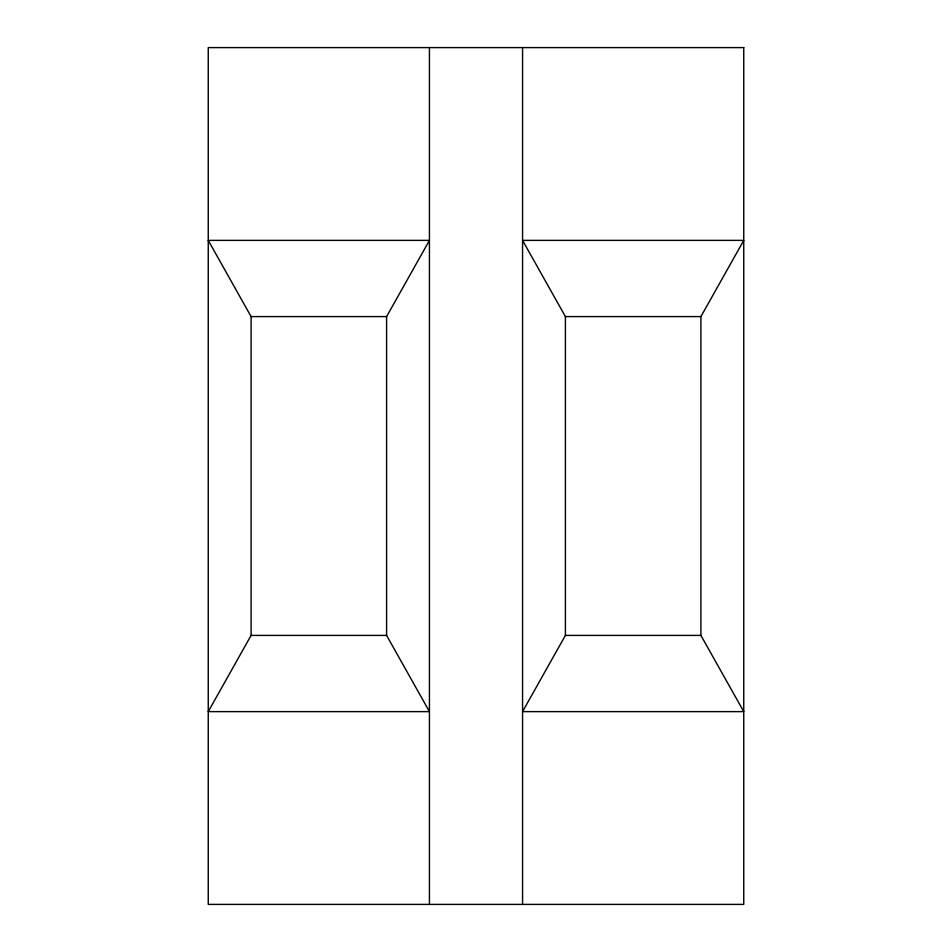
<?xml version="1.0" encoding="UTF-8"?>
<svg xmlns="http://www.w3.org/2000/svg" width="952" height="952" viewBox="0 0 952 952"><rect width="100%" height="100%" fill="white"/><g stroke="black" fill="none" stroke-linecap="round" stroke-linejoin="round"><path stroke-width="1.43" d="M386.595 316.588L429.435 240.38L208.25 240.38L251.09 316.588L251.09 635.412L208.25 711.62L429.435 711.62L386.595 635.412L386.595 316.588L251.09 316.588M700.91 316.588L743.75 240.38L522.565 240.38L565.405 316.588L565.405 635.412L522.565 711.62L743.75 711.62L700.91 635.412L700.91 316.588L565.405 316.588M251.09 635.412L386.595 635.412M565.405 635.412L700.91 635.412M522.565 47.6L522.565 904.4M429.435 47.6L429.435 904.4M743.75 47.6L208.25 47.6L208.25 904.4L743.75 904.4L743.75 47.6"/></g></svg>
